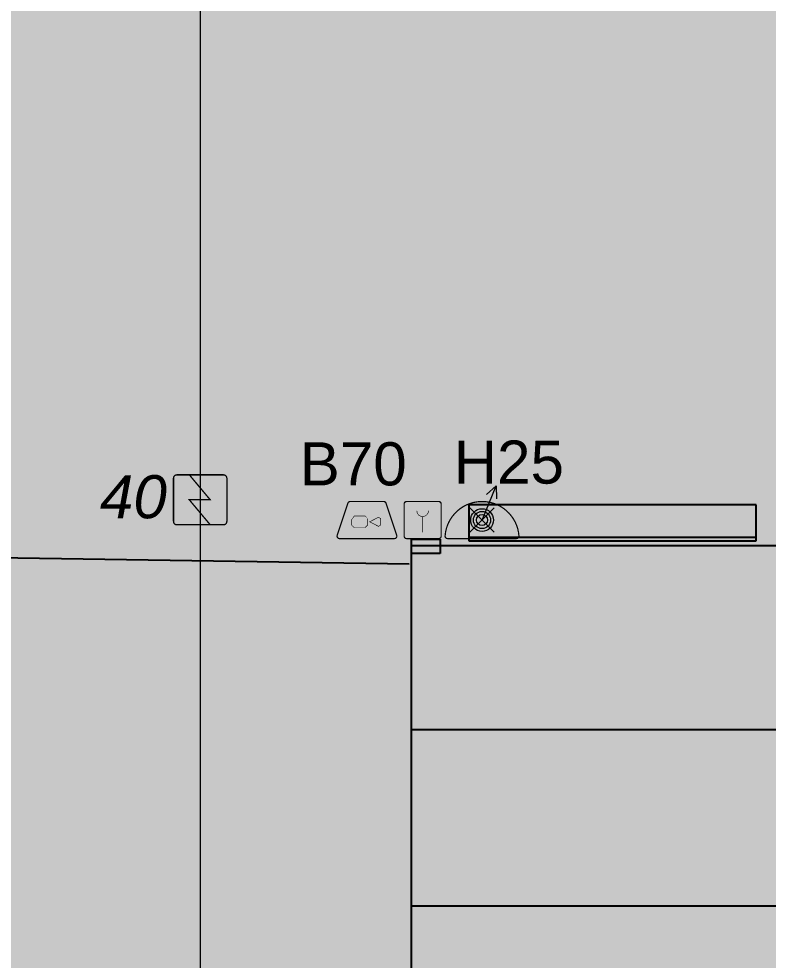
# Model space of a CAD drawing. Header units: metres. Extents: x -331 to 2982, y 362 to 2539.
# Drawn here: x 767 to 777.44, y 1001.99 to 1015.1 of the extents above; entities that cross this region are included whole.
import ezdxf

# ---------------------------------------------------------------- set-up
doc = ezdxf.new("R2010")
doc.units = ezdxf.units.M
doc.layers.get('0').update_dxf_attribs({"color": 251})
doc.layers.add('_salas', color=251, linetype='Continuous', plot=False)
for name, color, linetype in [('DET. FUMAÇA', 1, 'Continuous'), ('Div', 251, 'Continuous'), ('Pis', 251, 'Continuous')]:
    doc.layers.add(name, color=color, linetype=linetype)
doc.styles.add('X3G_ENTITY_1416CDE5', font='arial.ttf', dxfattribs={"height": 0.6})
doc.styles.add('X3G_ENTITY_1416D01E', font='arial.ttf', dxfattribs={"height": 0.6})
doc.styles.add('X3G_ENTITY_14229182', font='arial.ttf', dxfattribs={"height": 0.6})

# ---------------------------------------------------------------- blocks, each defined once
blk = doc.blocks.new('PILAR')
for p, q in [((-0.09999999999999432, 0.2000000000000028), (0.09999999999999432, 0.2000000000000028)), ((-0.09999999999999432, -0.2000000000000028), (-0.09999999999999432, 0.2000000000000028)), ((0.09999999999999432, 0.2000000000000028), (0.09999999999999432, -0.2000000000000028)), ((0.09999999999999432, -0.2000000000000028), (-0.09999999999999432, -0.2000000000000028))]:
    blk.add_line(p, q)
blk.add_solid([(-0.09999999999999432, -0.2000000000000028), (-0.09999999999999432, 0.2000000000000028), (0.09999999999999432, -0.2000000000000028), (0.09999999999999432, 0.2000000000000028)])
blk = doc.blocks.new('Detector de fumaça')
at = {"layer": 'DET. FUMAÇA', "linetype": 'Continuous', "lineweight": 15, "const_width": 0.01870277497772515}
blk.add_lwpolyline([(774.59948291868, 539.8157648447526), (775.2490596285452, 539.8157648447526, -0.414213562373095), (775.2958165659895, 539.7690079073084), (775.2958165659895, 539.1669315525518, -0.414213562373095), (775.2490596285452, 539.1201746151075), (774.59948291868, 539.1201746151075, -0.414213562373095), (774.5527259812357, 539.1669315525518), (774.5527259812357, 539.7690079073084, -0.414213562373095)], format="xyb", close=True, dxfattribs=at)
blk.add_lwpolyline([(774.7729620717275, 539.8157648447526), (775.0644559117889, 539.46796972993), (774.7729620717275, 539.46796972993), (775.0644559117889, 539.1201746151075)], dxfattribs=at)
blk = doc.blocks.new('WEW')
at = {"color": 1, "lineweight": 0, "true_color": 0xe60000}
for p, q in [((1781.244058351585, 994.0054447120629), (1781.439250093025, 994.4815067582979)), ((1781.439250093025, 994.4815067582979), (1781.307645081665, 994.3597140754018)), ((1781.439250093025, 994.4815067582979), (1781.447474959226, 994.302381974424)), ((1781.074639723589, 994.1748633400589), (1781.413476979581, 993.8360260840664)), ((1781.413476979581, 994.1748633400584), (1781.074639723589, 993.8360260840664))]:
    blk.add_line(p, q, dxfattribs=at)
at = {"color": 1, "true_color": 0xe60000, "const_width": 0.01719509600299768}
for points in [[(1779.259071833538, 993.7473526965271), (1780.02339894841, 993.7473526965271, 0.5119182938526288), (1780.056024349183, 993.7926180221241), (1779.907000183824, 994.239690518202, 0.3228228060550418), (1779.874374783051, 994.2632055766169), (1779.408095998897, 994.2632055766169, 0.3228228060552482), (1779.375470598124, 994.239690518202), (1779.226446432765, 993.7926180221241, 0.5119182938524135)], [(1780.193442345628, 994.2632055766169), (1780.640514841706, 994.2632055766169, -0.414213562373095), (1780.674905033712, 994.2288153846109), (1780.674905033712, 993.781742888533, -0.414213562373095), (1780.640514841706, 993.7473526965271), (1780.193442345628, 993.7473526965271, -0.414213562373095), (1780.159052153622, 993.781742888533), (1780.159052153622, 994.2288153846109, -0.414213562373095)], [(1780.763825455262, 993.7475182720175), (1781.724291247904, 993.7475182720175, 0.4353107658729382), (1781.758593597641, 993.7843649063095, 0.9309493362536452), (1780.729523105524, 993.78436490631, 0.4353107658789753)]]:
    blk.add_lwpolyline(points, format="xyb", close=True, dxfattribs=at)
at = {"color": 1, "true_color": 0xe60000, "const_width": 0.008597548001498838}
for points in [[(1780.336029158255, 994.1350885802071), (1780.338049993509, 994.117166943729), (1780.344365115822, 994.0989928898357), (1780.351185446949, 994.0881389409826), (1780.365331318015, 994.0727414786561), (1780.373162042483, 994.0671882955221), (1780.385539694845, 994.0603730144587), (1780.397159497558, 994.0568391706461), (1780.413073587328, 994.0548198313247), (1780.421409544896, 994.0548198313247), (1780.431261128904, 994.0560819184007), (1780.449861303415, 994.0615455393163), (1780.464482803699, 994.0698767141055), (1780.477493721696, 994.0816463422157), (1780.487704267944, 994.0962795844166), (1780.493996586282, 994.1102881051825), (1780.496860415737, 994.1223690846443), (1780.497607045538, 994.1296433123828), (1780.497793702989, 994.135674088325)], [(1780.416978593668, 993.8365099637556), (1780.416978593668, 994.0545811760148)]]:
    blk.add_lwpolyline(points, dxfattribs=at)
for points in [[(1779.462692778066, 994.0599573185639), (1779.617256824809, 994.0599573185641), (1779.651647016815, 994.0255671265581), (1779.651647016814, 993.9361816424857), (1779.617256824808, 993.9017914504798), (1779.462692778067, 993.9017914504798), (1779.428302586061, 993.9361816424857), (1779.42830258606, 994.0255671265579)], [(1779.832264668318, 993.9361816424855), (1779.832264668318, 994.0255671265586), (1779.8016962579, 994.0442011264258), (1779.678836761142, 993.9808743845219), (1779.8016962579, 993.917547642618)]]:
    blk.add_lwpolyline(points, close=True, dxfattribs=at)
at = {"color": 1, "lineweight": 0, "true_color": 0xe60000}
for radius in [0.15786673427384, 0.1190594061215832, 0.0773527752583614]:
    blk.add_circle((1781.244058351585, 994.0054447120626), radius, dxfattribs=at)

msp = doc.modelspace()

# ---------------------------------------------------------------- hatches: boundary and pattern name
at = {"layer": '_salas', "transparency": 33554559}
h = msp.add_hatch(color=256, dxfattribs=at)
h.dxf.hatch_style = 1
h.paths.add_polyline_path([(743.6908937364303, 1030.19703546405), (738.7408937364305, 1030.19703546405), (738.7408937364305, 1007.497035464051), (743.6908937364303, 1007.497035464051), (743.6908937364303, 981.850647818937), (780.886039463842, 981.883279818843), (780.886039463842, 1015.047035464051), (784.7659802487603, 1015.047035455116), (784.7659802504033, 1015.760539379757), (810.5657732722045, 1029.560381129999), (810.5657732747788, 1041.746506356498), (784.7659803417307, 1055.418533607126), (767.7406115500801, 1055.418533607126), (767.7406115500801, 1064.147035464051), (769.9506115500801, 1064.147035464051), (769.9506115500801, 1067.118828578676), (767.8513821356321, 1067.118828578676), (750.2406115500805, 1076.027200833941), (750.2406115500801, 1078.034915516839), (743.7406115500796, 1078.034915516838)])
h.paths.add_polyline_path([(790.6659803057355, 1042.793336892227), (802.1728045005946, 1036.643657902478), (802.1728045005946, 1034.859406358377), (790.6659802665458, 1028.709727347683)], flags=16)

# ---------------------------------------------------------------- linework, layer by layer
at = {"lineweight": 0}
msp.add_line((773.2748947651044, 1008.329724680021), (773.2748947651044, 1007.829724680021), dxfattribs=at)
at = {"layer": '_salas'}
msp.add_line((772.4408937364334, 1007.503298475657), (766.440893736433, 1007.597035464054), dxfattribs=at)
at = {"layer": 'Div', "color": 150, "linetype": 'Continuous', "lineweight": 0}
msp.add_line((769.5250525406186, 1038.847757242024), (769.5342821397276, 992.6002891413888), dxfattribs=at)
at = {"layer": 'Pis'}
for p, q in [((773.2748947651045, 1008.329724680021), (773.2748947651045, 1007.829724680021)), ((777.2748947651045, 1008.329724680021), (773.2748947651045, 1008.329724680021)), ((777.2748947651045, 1007.829724680021), (777.2748947651045, 1008.329724680021)), ((773.2748947651045, 1007.879724680021), (777.2748947651045, 1007.879724680021)), ((772.4733145287433, 985.2470354640543), (772.4733145287433, 1007.808760056055)), ((772.4733145287433, 1007.765023067657), (777.7233145287433, 1007.765023067657)), ((773.2748947651045, 1007.829724680021), (777.2748947651045, 1007.829724680021)), ((772.4733145287433, 1005.203298475657), (777.9233145287433, 1005.203298475657)), ((772.4733145287433, 1002.747035464054), (777.9233145287433, 1002.747035464054))]:
    msp.add_line(p, q, dxfattribs=at)

# ---------------------------------------------------------------- block references
at = {"lineweight": 0}
msp.add_blockref('WEW', (-1007.786312682608, 14.11409753235876), dxfattribs=at)
at = {"lineweight": 0, "rotation": 90}
msp.add_blockref('PILAR', (772.6733145287435, 1007.753298475657), dxfattribs=at)
at = {"layer": 'DET. FUMAÇA', "linetype": 'Continuous', "lineweight": 0}
msp.add_blockref('Detector de fumaça', (-5.393211915081338, 468.9331639945633), dxfattribs=at)
at = {"layer": 'Pis', "rotation": 90}
msp.add_blockref('PILAR', (772.6733145287434, 1007.753298475657), dxfattribs=at)

# ---------------------------------------------------------------- texts
at = {"layer": 'Div', "color": 6, "linetype": 'Continuous', "lineweight": 0, "true_color": 0xff00ff, "insert": (770.9175422448858, 1009.202057212913), "char_height": 0.6, "attachment_point": 1, "style": 'X3G_ENTITY_1416D01E'}
msp.add_mtext_dynamic_manual_height_columns('B70', width=13.3188035564217, gutter_width=2.5, heights=[0], dxfattribs=at)
at = {"layer": 'Div', "color": 96, "linetype": 'Continuous', "lineweight": 0, "true_color": 0x008000, "insert": (773.0621904855495, 1009.226434573955), "char_height": 0.6, "width": 13.3188035564217, "attachment_point": 1, "style": 'X3G_ENTITY_14229182'}
msp.add_mtext('H25', dxfattribs=at)
at = {"layer": 'Div', "color": 5, "linetype": 'Continuous', "lineweight": 0, "true_color": 0x0000ff, "insert": (768.1346550311523, 1008.744112825758), "char_height": 0.6, "attachment_point": 1, "style": 'X3G_ENTITY_1416CDE5'}
msp.add_mtext_dynamic_manual_height_columns('{\\fArial|b0|i1|c0|p34;40}', width=13.3188035564217, gutter_width=2.5, heights=[0], dxfattribs=at)

doc.saveas('drawing.dxf')
